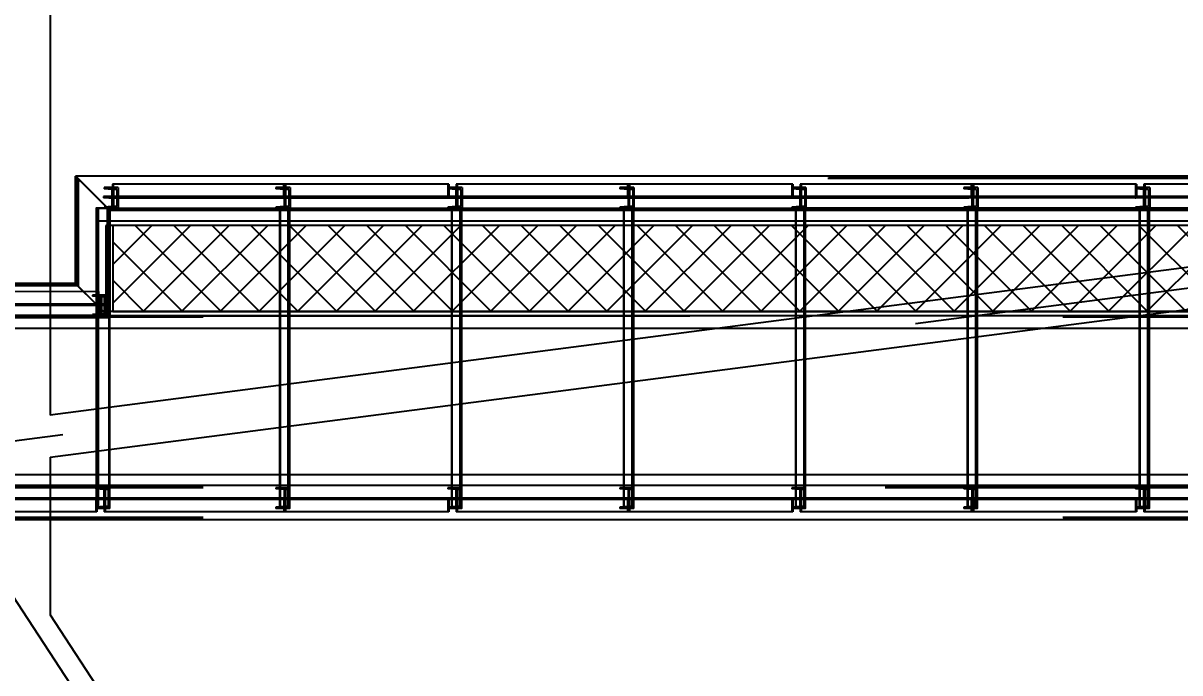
# Model space of a CAD drawing. Header units: millimetres. Extents: x 150209.93 to 150215.05, y 136675.65 to 136679.93.
# Drawn here: x 150211.4144 to 150211.5489, y 136679.0814 to 136679.157 of the extents above; entities that cross this region are included whole.
import ezdxf

# ---------------------------------------------------------------- set-up
doc = ezdxf.new("R2010")
doc.units = ezdxf.units.MM
doc.header["$LTSCALE"] = 0.25
for name, pattern in [('CENTER', [50.8, 31.75, -6.35, 6.35, -6.35]), ('HIDDEN', [9.525, 6.35, -3.175]), ('XKITLINE00', [0]), ('XKITLINE02', [4, 2, -2]), ('XKITLINE03', [6, 3, -1, 1, -1])]:
    doc.linetypes.add(name, pattern=pattern)
doc.styles.add('ROMANS', font='romans.shx')
doc.dimstyles.new('MD300', dxfattribs={"dimtxt": 2.5, "dimasz": 2.5, "dimexe": 1, "dimexo": 1, "dimgap": 0.5, "dimtad": 1, "dimdec": 1, "dimlfac": 50, "dimrnd": 0.5, "dimdsep": 46, "dimtxsty": 'ROMANS', "dimcen": 1, "dimclrd": 146, "dimclre": 146, "dimclrt": 30, "dimadec": 1, "dimazin": 2, "dimtfac": 1, "dimtdec": 1, "dimtmove": 0, "dimatfit": 1, "dimfxl": 1, "dimtolj": 1, "dimtzin": 0, "dimlwd": -1, "dimlwe": -1, "dimarcsym": 0})

# ---------------------------------------------------------------- blocks, each defined once
blk = doc.blocks.new('çatıı')
h = blk.add_hatch()
h.set_pattern_fill('ANSI37', color=1, scale=5, style=0)
h.set_pattern_definition([(135, (84235.982, -8893.855), (11.22532, 11.22532), []), (45, (84235.982, -8893.855), (11.22532, -11.22532), [])])
h.paths.add_polyline_path([(12482.48, 17512.77), (12482.48, 17462.77), (13378.28, 17462.77), (13378.28, 17512.77)])
at = {"color": 8, "linetype": 'XKITLINE00'}
for p, q in [((12446.2, 17654.86), (12446.2, 17402.46)), ((13431.51, 17530.52), (12446.08, 17402.45)), ((13421.5, 17504.65), (12446.2, 17377.89)), ((12446.2, 17378), (12446.2, 17286.25)), ((12446.15, 17286.32), (12885.11, 16616.64))]:
    blk.add_line(p, q, dxfattribs=at)
at = {"color": 7, "linetype": 'XKITLINE00'}
for p, q in [((13399.78, 17541.47), (12460.77, 17541.47)), ((12460.93, 17541.32), (12460.77, 17541.47)), ((12460.93, 17541.32), (12460.93, 17541.31)), ((12473.58, 17528.75), (12460.93, 17541.31)), ((12460.93, 17478.81), (12460.93, 17541.31)), ((12480.92, 17521.47), (12473.58, 17528.75)), ((13361.9, 17521.47), (12480.92, 17521.47)), ((12480.93, 17512.77), (12480.93, 17521.47)), ((12585.2, 17512.77), (12585.2, 17521.47)), ((12685.18, 17512.77), (12685.18, 17521.47)), ((12785.16, 17512.77), (12785.16, 17521.47)), ((12885.14, 17512.77), (12885.14, 17521.47)), ((12979.62, 17512.77), (12979.62, 17521.47)), ((12985.12, 17512.77), (12985.12, 17521.47)), ((13079.6, 17512.77), (13079.6, 17521.47)), ((13085.09, 17512.77), (13085.09, 17521.47)), ((12583.61, 17515.27), (12480.93, 17515.27)), ((12579.71, 17512.77), (12579.71, 17515.27)), ((12683.65, 17515.27), (12585.2, 17515.27)), ((12585.48, 17512.77), (12585.48, 17515.27)), ((12679.68, 17512.77), (12679.68, 17515.27)), ((12783.7, 17515.27), (12685.18, 17515.27)), ((12685.46, 17512.77), (12685.46, 17515.27)), ((12779.66, 17512.77), (12779.66, 17515.27)), ((12883.74, 17515.27), (12785.16, 17515.27)), ((12785.44, 17512.77), (12785.44, 17515.27)), ((12879.64, 17512.77), (12879.64, 17515.27)), ((12979.62, 17515.27), (12885.14, 17515.27)), ((12885.41, 17512.77), (12885.41, 17515.27)), ((13079.6, 17515.27), (12985.12, 17515.27)), ((12985.39, 17512.77), (12985.39, 17515.27)), ((13180.06, 17515.27), (13085.09, 17515.27)), ((13085.37, 17512.77), (13085.37, 17515.27)), ((13295, 17512.77), (12478.48, 17512.77)), ((12478.48, 17512.77), (12478.48, 17462.77)), ((12460.93, 17478.97), (12446.2, 17478.97)), ((12460.93, 17478.82), (12460.77, 17478.97)), ((12473.58, 17466.25), (12460.93, 17478.81)), ((12480.92, 17458.97), (12473.58, 17466.25)), ((12910.27, 17462.77), (12478.48, 17462.77)), ((12480.93, 17458.97), (12480.93, 17462.77)), ((12579.71, 17460.27), (12579.71, 17462.77)), ((12585.2, 17460.27), (12585.2, 17462.77)), ((12585.48, 17460.27), (12585.48, 17462.77)), ((12679.68, 17460.27), (12679.68, 17462.77)), ((12685.18, 17460.27), (12685.18, 17462.77)), ((12685.46, 17460.27), (12685.46, 17462.77)), ((12779.66, 17460.27), (12779.66, 17462.77)), ((12785.16, 17460.27), (12785.16, 17462.77)), ((12785.44, 17460.27), (12785.44, 17462.77)), ((12879.64, 17460.27), (12879.64, 17462.77)), ((12885.14, 17460.27), (12885.14, 17462.77)), ((12885.41, 17460.27), (12885.41, 17462.77)), ((13085.09, 17460.27), (13085.09, 17460.93)), ((13085.37, 17460.27), (13085.37, 17460.96)), ((13380.09, 17462.77), (13099.31, 17462.77)), ((12481.08, 17458.97), (12446.2, 17458.97)), ((12891.04, 17460.27), (12480.93, 17460.27)), ((12481.08, 17458.97), (12480.93, 17459.12)), ((13379.62, 17460.27), (13080.08, 17460.27)), ((12833.33, 17452.77), (12446.2, 17452.77)), ((12472.98, 17405.94), (12472.98, 17452.77)), ((12480.48, 17406.92), (12480.48, 17452.77)), ((12480.5, 17406.92), (12480.5, 17452.77)), ((12480.88, 17406.97), (12480.88, 17452.77)), ((12480.9, 17406.97), (12480.9, 17452.77)), ((12579.71, 17419.81), (12579.71, 17452.77)), ((12585.2, 17420.53), (12585.2, 17452.77)), ((12585.48, 17420.56), (12585.48, 17452.77)), ((12679.68, 17432.81), (12679.68, 17452.77)), ((12685.18, 17433.52), (12685.18, 17452.77)), ((12685.46, 17433.56), (12685.46, 17452.77)), ((12779.66, 17445.8), (12779.66, 17452.77)), ((12785.16, 17446.51), (12785.16, 17452.77)), ((12785.44, 17446.55), (12785.44, 17452.77)), ((12985.12, 17367.78), (12985.12, 17447.93)), ((12985.39, 17367.78), (12985.39, 17447.97)), ((13390.17, 17452.77), (13022.37, 17452.77)), ((13079.6, 17367.78), (13079.6, 17452.77)), ((13085.09, 17367.78), (13085.09, 17452.77)), ((13085.37, 17367.78), (13085.37, 17452.77)), ((12979.62, 17367.78), (12979.62, 17447.22)), ((12879.64, 17367.78), (12879.64, 17434.23)), ((12885.14, 17367.78), (12885.14, 17434.94)), ((12885.41, 17367.78), (12885.41, 17434.98)), ((12779.66, 17367.78), (12779.66, 17421.23)), ((12785.16, 17367.78), (12785.16, 17421.95)), ((12785.44, 17367.78), (12785.44, 17421.98)), ((12679.68, 17367.78), (12679.68, 17408.24)), ((12685.18, 17367.78), (12685.18, 17408.95)), ((12685.46, 17367.78), (12685.46, 17408.99)), ((12579.71, 17367.78), (12579.71, 17395.25)), ((12585.2, 17367.78), (12585.2, 17395.96)), ((12585.48, 17367.78), (12585.48, 17396)), ((12472.98, 17367.78), (12472.98, 17381.38)), ((12480.48, 17367.78), (12480.48, 17382.35)), ((12480.5, 17367.78), (12480.5, 17382.35)), ((12480.88, 17367.78), (12480.88, 17382.4)), ((12480.9, 17367.78), (12480.9, 17382.4)), ((13338.83, 17367.78), (12446.2, 17367.78)), ((13335.09, 17361.59), (12446.2, 17361.59)), ((13323.01, 17341.59), (12446.2, 17341.59))]:
    blk.add_line(p, q, dxfattribs=at)
at = {"color": 116, "linetype": 'XKITLINE02', "true_color": 0x136734}
for p, q in [((12461.79, 17540.62), (12460.93, 17541.47)), ((12461.78, 17540.63), (12460.93, 17541.47)), ((12460.93, 17541.31), (12460.93, 17541.47)), ((12473.58, 17528.75), (12460.93, 17541.32)), ((12461.78, 17540.63), (12462.31, 17539.96)), ((12461.78, 17540.63), (12461.78, 17478.12)), ((12461.79, 17540.62), (12462.18, 17540.09)), ((13398.92, 17540.62), (12461.79, 17540.62)), ((12479.55, 17522.85), (12462.18, 17540.09)), ((13398.24, 17540.09), (12462.18, 17540.09)), ((12479.54, 17522.86), (12462.31, 17539.96)), ((12462.31, 17539.96), (12462.31, 17477.46)), ((12485.65, 17534.77), (12477.43, 17534.77)), ((12477.43, 17534.77), (12477.43, 17534.09)), ((12480.15, 17534.77), (12480.15, 17534.09)), ((12582.46, 17536.75), (12482.28, 17536.75)), ((12482.28, 17536.75), (12482.28, 17529.55)), ((12482.84, 17536.75), (12482.84, 17528.75)), ((12482.93, 17534.77), (12482.93, 17522.77)), ((12485.65, 17534.77), (12485.65, 17522.77)), ((12585.63, 17534.77), (12577.41, 17534.77)), ((12577.41, 17534.77), (12577.41, 17534.09)), ((12580.13, 17534.77), (12580.13, 17534.09)), ((12581.89, 17536.75), (12581.89, 17529.55)), ((12582.46, 17536.75), (12582.46, 17528.75)), ((12677.95, 17536.75), (12582.46, 17536.75)), ((12582.46, 17536.75), (12582.46, 17528.75)), ((12582.91, 17534.77), (12582.91, 17522.77)), ((12583.05, 17536.75), (12583.05, 17529.55)), ((12585.63, 17534.77), (12585.63, 17522.77)), ((12677.36, 17536.75), (12677.36, 17528.75)), ((12685.6, 17534.77), (12677.39, 17534.77)), ((12677.39, 17534.77), (12677.39, 17534.09)), ((12677.95, 17536.75), (12677.95, 17529.55)), ((12680.1, 17534.77), (12680.1, 17534.09)), ((12782.41, 17536.75), (12682.23, 17536.75)), ((12682.23, 17536.75), (12682.23, 17529.55)), ((12682.8, 17536.75), (12682.8, 17528.75)), ((12682.89, 17534.77), (12682.89, 17522.77)), ((12685.6, 17534.77), (12685.6, 17522.77)), ((12785.58, 17534.77), (12777.36, 17534.77)), ((12777.36, 17534.77), (12777.36, 17534.09)), ((12780.08, 17534.77), (12780.08, 17534.09)), ((12781.84, 17536.75), (12781.84, 17529.55)), ((12782.41, 17536.75), (12782.41, 17528.75)), ((12877.9, 17536.75), (12782.42, 17536.75)), ((12782.42, 17536.75), (12782.42, 17528.75)), ((12782.86, 17534.77), (12782.86, 17522.77)), ((12783.01, 17536.75), (12783.01, 17529.55)), ((12785.58, 17534.77), (12785.58, 17522.77)), ((12877.31, 17536.75), (12877.31, 17528.75)), ((12885.56, 17534.77), (12877.34, 17534.77)), ((12877.34, 17534.77), (12877.34, 17534.09)), ((12877.9, 17536.75), (12877.9, 17529.55)), ((12880.06, 17534.77), (12880.06, 17534.09)), ((12982.37, 17536.75), (12882.19, 17536.75)), ((12882.19, 17536.75), (12882.19, 17529.55)), ((12882.76, 17536.75), (12882.76, 17528.75)), ((12882.84, 17534.77), (12882.84, 17522.77)), ((12885.56, 17534.77), (12885.56, 17522.77)), ((12985.54, 17534.77), (12977.32, 17534.77)), ((12977.32, 17534.77), (12977.32, 17534.09)), ((12980.04, 17534.77), (12980.04, 17534.09)), ((12981.8, 17529.55), (12981.8, 17536.75)), ((13077.86, 17536.75), (12982.37, 17536.75)), ((12982.37, 17536.75), (12982.37, 17528.75)), ((12982.37, 17536.75), (12982.37, 17528.75)), ((12982.82, 17534.77), (12982.82, 17522.77)), ((12982.96, 17536.75), (12982.96, 17529.55)), ((12985.54, 17534.77), (12985.54, 17522.77)), ((13077.27, 17536.75), (13077.27, 17528.75)), ((13085.52, 17534.77), (13077.3, 17534.77)), ((13077.3, 17534.77), (13077.3, 17534.09)), ((13077.86, 17536.75), (13077.86, 17529.55)), ((13080.02, 17534.77), (13080.02, 17534.09)), ((13182.32, 17536.75), (13082.14, 17536.75)), ((13082.14, 17536.75), (13082.14, 17529.55)), ((13082.71, 17536.75), (13082.71, 17528.75)), ((13082.8, 17534.77), (13082.8, 17522.77)), ((13085.52, 17534.77), (13085.52, 17522.77)), ((12480.93, 17521.47), (12473.58, 17528.75)), ((12581.89, 17529.55), (12477.17, 17529.55)), ((12483.14, 17529.55), (12477.17, 17529.55)), ((12477.17, 17529.55), (12477.17, 17528.75)), ((12582.46, 17528.75), (12477.17, 17528.75)), ((12482.23, 17533.71), (12477.43, 17534.09)), ((12480.15, 17534.09), (12477.43, 17534.09)), ((12484.95, 17533.71), (12480.15, 17534.09)), ((12482.23, 17523.84), (12482.23, 17533.71)), ((12484.95, 17533.71), (12482.23, 17533.71)), ((12484.95, 17533.71), (12484.95, 17523.84)), ((12576.78, 17529.55), (12576.78, 17528.75)), ((12582.21, 17533.71), (12577.41, 17534.09)), ((12580.13, 17534.09), (12577.41, 17534.09)), ((12584.93, 17533.71), (12580.13, 17534.09)), ((12582.21, 17533.71), (12582.21, 17523.84)), ((12584.93, 17533.71), (12582.21, 17533.71)), ((12683.29, 17528.75), (12582.46, 17528.75)), ((12585.11, 17528.75), (12582.46, 17528.75)), ((12683.29, 17529.55), (12583.05, 17529.55)), ((12584.93, 17533.71), (12584.93, 17523.84)), ((12588.39, 17529.55), (12588.39, 17528.75)), ((12781.84, 17529.55), (12677.12, 17529.55)), ((12677.12, 17529.55), (12677.12, 17528.75)), ((12782.41, 17528.75), (12677.12, 17528.75)), ((12682.19, 17533.71), (12677.39, 17534.09)), ((12680.1, 17534.09), (12677.39, 17534.09)), ((12684.9, 17533.71), (12680.1, 17534.09)), ((12682.19, 17523.84), (12682.19, 17533.71)), ((12684.9, 17533.71), (12682.19, 17533.71)), ((12683.29, 17529.55), (12683.29, 17528.75)), ((12684.9, 17533.71), (12684.9, 17523.84)), ((12776.73, 17529.55), (12776.73, 17528.75)), ((12782.16, 17533.71), (12777.36, 17534.09)), ((12780.08, 17534.09), (12777.36, 17534.09)), ((12784.88, 17533.71), (12780.08, 17534.09)), ((12782.16, 17533.71), (12782.16, 17523.84)), ((12784.88, 17533.71), (12782.16, 17533.71)), ((12883.24, 17528.75), (12782.42, 17528.75)), ((12785.07, 17528.75), (12782.42, 17528.75)), ((12883.24, 17529.55), (12783.01, 17529.55)), ((12784.88, 17533.71), (12784.88, 17523.84)), ((12788.35, 17529.55), (12788.35, 17528.75)), ((12981.8, 17529.55), (12877.08, 17529.55)), ((12877.08, 17529.55), (12877.08, 17528.75)), ((12982.37, 17528.75), (12877.08, 17528.75)), ((12882.14, 17533.71), (12877.34, 17534.09)), ((12880.06, 17534.09), (12877.34, 17534.09)), ((12884.86, 17533.71), (12880.06, 17534.09)), ((12882.14, 17523.84), (12882.14, 17533.71)), ((12884.86, 17533.71), (12882.14, 17533.71)), ((12883.24, 17529.55), (12883.24, 17528.75)), ((12884.86, 17533.71), (12884.86, 17523.84)), ((12976.69, 17529.55), (12976.69, 17528.75)), ((12982.12, 17533.71), (12977.32, 17534.09)), ((12980.04, 17534.09), (12977.32, 17534.09)), ((12984.84, 17533.71), (12980.04, 17534.09)), ((12982.12, 17533.71), (12982.12, 17523.84)), ((12984.84, 17533.71), (12982.12, 17533.71)), ((13083.2, 17528.75), (12982.37, 17528.75)), ((12985.02, 17528.75), (12982.37, 17528.75)), ((13083.2, 17529.55), (12982.96, 17529.55)), ((12984.84, 17533.71), (12984.84, 17523.84)), ((12988.3, 17529.55), (12988.3, 17528.75)), ((13082.71, 17529.55), (13077.03, 17529.55)), ((13077.03, 17529.55), (13077.03, 17528.75)), ((13182.32, 17528.75), (13077.03, 17528.75)), ((13082.1, 17533.71), (13077.3, 17534.09)), ((13080.02, 17534.09), (13077.3, 17534.09)), ((13181.76, 17529.55), (13077.86, 17529.55)), ((13084.82, 17533.71), (13080.02, 17534.09)), ((13082.1, 17523.84), (13082.1, 17533.71)), ((13084.82, 17533.71), (13082.1, 17533.71)), ((13083.2, 17529.55), (13083.2, 17528.75)), ((13084.82, 17533.71), (13084.82, 17523.84)), ((12472.98, 17522.77), (12472.98, 17515.27)), ((12473.4, 17522.77), (12472.98, 17522.77)), ((13392.2, 17522.77), (12472.98, 17522.77)), ((12480.9, 17522.77), (12472.98, 17522.77)), ((12472.98, 17452.77), (12472.98, 17522.77)), ((12473.01, 17521.92), (12473, 17515.27)), ((12473.37, 17521.92), (12473.01, 17521.92)), ((13392.17, 17521.92), (12473.01, 17521.92)), ((12473.37, 17521.92), (12473.38, 17515.27)), ((12473.4, 17522.77), (12473.4, 17515.27)), ((12473.4, 17348.27), (12473.4, 17522.77)), ((12473.86, 17348.27), (12473.86, 17522.77)), ((12474.22, 17348.27), (12474.22, 17522.77)), ((12482.23, 17523.84), (12477.43, 17523.45)), ((12477.43, 17523.45), (12477.43, 17522.77)), ((12480.15, 17523.45), (12477.43, 17523.45)), ((12485.65, 17522.77), (12477.43, 17522.77)), ((12480.08, 17522.47), (12479.54, 17522.86)), ((12479.54, 17460.36), (12479.54, 17522.86)), ((12480.22, 17522.32), (12479.55, 17522.85)), ((13380.88, 17522.85), (12479.55, 17522.85)), ((12480.93, 17521.63), (12480.08, 17522.47)), ((12480.08, 17459.97), (12480.08, 17522.47)), ((12484.95, 17523.84), (12480.15, 17523.45)), ((12480.15, 17523.45), (12480.15, 17522.77)), ((12481.08, 17521.47), (12480.22, 17522.32)), ((13380.48, 17522.32), (12480.22, 17522.32)), ((12480.48, 17452.77), (12480.48, 17522.77)), ((12480.5, 17452.77), (12480.5, 17522.77)), ((12480.88, 17452.77), (12480.88, 17522.77)), ((12480.9, 17452.77), (12480.9, 17522.77)), ((12480.93, 17458.97), (12480.93, 17521.63)), ((12484.95, 17523.84), (12482.23, 17523.84)), ((12582.21, 17523.84), (12577.41, 17523.45)), ((12577.41, 17523.45), (12577.41, 17522.77)), ((12580.13, 17523.45), (12577.41, 17523.45)), ((12585.63, 17522.77), (12577.41, 17522.77)), ((12579.71, 17515.27), (12579.71, 17522.77)), ((12585.48, 17522.77), (12579.71, 17522.77)), ((12579.72, 17348.27), (12579.72, 17522.77)), ((12579.97, 17348.27), (12579.97, 17522.77)), ((12579.98, 17348.27), (12579.98, 17522.77)), ((12584.93, 17523.84), (12580.13, 17523.45)), ((12580.13, 17523.45), (12580.13, 17522.77)), ((12584.93, 17523.84), (12582.21, 17523.84)), ((12584.53, 17348.27), (12584.53, 17522.77)), ((12584.76, 17348.27), (12584.76, 17522.77)), ((12585.2, 17521.47), (12585.2, 17522.77)), ((12585.48, 17515.27), (12585.48, 17522.77)), ((12682.19, 17523.84), (12677.39, 17523.45)), ((12677.39, 17523.45), (12677.39, 17522.77)), ((12680.1, 17523.45), (12677.39, 17523.45)), ((12685.6, 17522.77), (12677.39, 17522.77)), ((12679.68, 17515.27), (12679.68, 17522.77)), ((12685.46, 17522.77), (12679.68, 17522.77)), ((12679.7, 17348.27), (12679.7, 17522.77)), ((12679.94, 17348.27), (12679.94, 17522.77)), ((12679.96, 17348.27), (12679.96, 17522.77)), ((12684.9, 17523.84), (12680.1, 17523.45)), ((12680.1, 17523.45), (12680.1, 17522.77)), ((12684.9, 17523.84), (12682.19, 17523.84)), ((12684.51, 17348.27), (12684.51, 17522.77)), ((12684.73, 17348.27), (12684.73, 17522.77)), ((12685.18, 17521.47), (12685.18, 17522.77)), ((12685.46, 17515.27), (12685.46, 17522.77)), ((12782.16, 17523.84), (12777.36, 17523.45)), ((12777.36, 17523.45), (12777.36, 17522.77)), ((12780.08, 17523.45), (12777.36, 17523.45)), ((12785.58, 17522.77), (12777.36, 17522.77)), ((12779.66, 17515.27), (12779.66, 17522.77)), ((12785.44, 17522.77), (12779.66, 17522.77)), ((12779.68, 17348.27), (12779.68, 17522.77)), ((12779.92, 17348.27), (12779.92, 17522.77)), ((12779.94, 17348.27), (12779.94, 17522.77)), ((12784.88, 17523.84), (12780.08, 17523.45)), ((12780.08, 17523.45), (12780.08, 17522.77)), ((12784.88, 17523.84), (12782.16, 17523.84)), ((12784.49, 17348.27), (12784.49, 17522.77)), ((12784.71, 17348.27), (12784.71, 17522.77)), ((12785.16, 17521.47), (12785.16, 17522.77)), ((12785.44, 17515.27), (12785.44, 17522.77)), ((12882.14, 17523.84), (12877.34, 17523.45)), ((12877.34, 17523.45), (12877.34, 17522.77)), ((12880.06, 17523.45), (12877.34, 17523.45)), ((12885.56, 17522.77), (12877.34, 17522.77)), ((12879.64, 17515.27), (12879.64, 17522.77)), ((12885.41, 17522.77), (12879.64, 17522.77)), ((12879.66, 17348.27), (12879.66, 17522.77)), ((12879.9, 17348.27), (12879.9, 17522.77)), ((12879.92, 17348.27), (12879.92, 17522.77)), ((12884.86, 17523.84), (12880.06, 17523.45)), ((12880.06, 17523.45), (12880.06, 17522.77)), ((12884.86, 17523.84), (12882.14, 17523.84)), ((12884.46, 17348.27), (12884.46, 17522.77)), ((12884.69, 17348.27), (12884.69, 17522.77)), ((12885.14, 17521.47), (12885.14, 17522.77)), ((12885.41, 17515.27), (12885.41, 17522.77)), ((12982.12, 17523.84), (12977.32, 17523.45)), ((12977.32, 17523.45), (12977.32, 17522.77)), ((12980.04, 17523.45), (12977.32, 17523.45)), ((12985.54, 17522.77), (12977.32, 17522.77)), ((12979.62, 17521.47), (12979.62, 17522.77)), ((12985.39, 17522.77), (12979.62, 17522.77)), ((12979.63, 17348.27), (12979.63, 17522.77)), ((12979.88, 17348.27), (12979.88, 17522.77)), ((12979.89, 17348.27), (12979.89, 17522.77)), ((12984.84, 17523.84), (12980.04, 17523.45)), ((12980.04, 17523.45), (12980.04, 17522.77)), ((12984.84, 17523.84), (12982.12, 17523.84)), ((12984.44, 17348.27), (12984.44, 17522.77)), ((12984.67, 17348.27), (12984.67, 17522.77)), ((12985.12, 17521.47), (12985.12, 17522.77)), ((12985.39, 17515.27), (12985.39, 17522.77)), ((13082.1, 17523.84), (13077.3, 17523.45)), ((13077.3, 17523.45), (13077.3, 17522.77)), ((13080.02, 17523.45), (13077.3, 17523.45)), ((13085.52, 17522.77), (13077.3, 17522.77)), ((13079.6, 17521.47), (13079.6, 17522.77)), ((13085.37, 17522.77), (13079.6, 17522.77)), ((13079.61, 17348.27), (13079.61, 17522.77)), ((13079.86, 17348.27), (13079.86, 17522.77)), ((13079.87, 17348.27), (13079.87, 17522.77)), ((13084.82, 17523.84), (13080.02, 17523.45)), ((13080.02, 17523.45), (13080.02, 17522.77)), ((13084.82, 17523.84), (13082.1, 17523.84)), ((13084.42, 17348.27), (13084.42, 17522.77)), ((13084.65, 17348.27), (13084.65, 17522.77)), ((13085.09, 17521.47), (13085.09, 17522.77)), ((13085.37, 17515.27), (13085.37, 17522.77)), ((12473, 17515.27), (12472.98, 17515.27)), ((12480.93, 17515.27), (12472.98, 17515.27)), ((12473.4, 17515.27), (12473.38, 17515.27)), ((12585.2, 17515.27), (12583.61, 17515.27)), ((12685.18, 17515.27), (12683.65, 17515.27)), ((12785.16, 17515.27), (12783.7, 17515.27)), ((12885.14, 17515.27), (12883.74, 17515.27)), ((12985.12, 17515.27), (12979.62, 17515.27)), ((13085.09, 17515.27), (13079.6, 17515.27)), ((13382.28, 17512.77), (12480.93, 17512.77)), ((12480.93, 17462.77), (12480.93, 17512.77)), ((12482.48, 17512.77), (12482.48, 17462.77)), ((12579.71, 17462.77), (12579.71, 17512.77)), ((12585.2, 17462.77), (12585.2, 17512.77)), ((12585.48, 17462.77), (12585.48, 17512.77)), ((12679.68, 17462.77), (12679.68, 17512.77)), ((12685.18, 17462.77), (12685.18, 17512.77)), ((12685.46, 17462.77), (12685.46, 17512.77)), ((12779.66, 17462.77), (12779.66, 17512.77)), ((12785.16, 17462.77), (12785.16, 17512.77)), ((12785.44, 17462.77), (12785.44, 17512.77)), ((12879.64, 17462.77), (12879.64, 17512.77)), ((12885.14, 17462.77), (12885.14, 17512.77)), ((12885.41, 17462.77), (12885.41, 17512.77)), ((12979.62, 17447.22), (12979.62, 17512.77)), ((12985.12, 17447.93), (12985.12, 17512.77)), ((12985.39, 17447.97), (12985.39, 17512.77)), ((13079.6, 17452.77), (13079.6, 17512.77)), ((13085.09, 17460.93), (13085.09, 17512.77)), ((13085.37, 17460.96), (13085.37, 17512.77)), ((12460.77, 17478.97), (12317.35, 17478.97)), ((12462.18, 17477.59), (12317.36, 17477.59)), ((12461.79, 17478.12), (12317.43, 17478.12)), ((12473.57, 17474.27), (12382.5, 17474.25)), ((12460.93, 17478.97), (12460.93, 17478.97)), ((12460.93, 17478.97), (12460.93, 17478.97)), ((12461.79, 17478.12), (12460.93, 17478.97)), ((12461.78, 17478.12), (12460.93, 17478.97)), ((12473.58, 17466.25), (12460.93, 17478.82)), ((12461.78, 17478.12), (12462.31, 17477.46)), ((12461.79, 17478.12), (12462.18, 17477.59)), ((12479.55, 17460.35), (12462.18, 17477.59)), ((12479.54, 17460.36), (12462.31, 17477.46)), ((12474.17, 17474.27), (12473.57, 17474.27)), ((12473.57, 17474.27), (12473.57, 17466.27)), ((12474.17, 17474.27), (12474.18, 17467.07)), ((12478.48, 17472.27), (12470.68, 17472.27)), ((12470.68, 17472.27), (12470.68, 17471.59)), ((12475.48, 17471.21), (12470.68, 17471.59)), ((12472.98, 17471.59), (12470.68, 17471.59)), ((12472.98, 17472.27), (12472.98, 17471.59)), ((12477.78, 17471.21), (12472.98, 17471.59)), ((12475.48, 17461.34), (12475.48, 17471.21)), ((12477.78, 17471.21), (12475.48, 17471.21)), ((12476.18, 17460.27), (12476.18, 17472.27)), ((12477.78, 17461.34), (12477.78, 17471.21)), ((12478.48, 17460.27), (12478.48, 17472.27)), ((12473.57, 17466.27), (12382.5, 17466.25)), ((12473.57, 17467.07), (12383.11, 17467.05)), ((12478.48, 17467.07), (12388.54, 17467.06)), ((12478.48, 17466.27), (12388.54, 17466.26)), ((12475.48, 17461.34), (12470.68, 17460.95)), ((12470.68, 17460.95), (12470.68, 17460.27)), ((12472.98, 17460.95), (12470.68, 17460.95)), ((12477.78, 17461.34), (12472.98, 17460.95)), ((12472.98, 17460.95), (12472.98, 17460.27)), ((12479.61, 17467.07), (12473.57, 17467.07)), ((12479.61, 17466.27), (12473.57, 17466.27)), ((12480.93, 17458.97), (12473.58, 17466.25)), ((12477.78, 17461.34), (12475.48, 17461.34)), ((12479.61, 17467.07), (12479.61, 17466.27)), ((13099.31, 17462.77), (12480.93, 17462.77)), ((13099.31, 17462.77), (12910.27, 17462.77)), ((12446.2, 17458.97), (12317.35, 17458.97)), ((12479.55, 17460.35), (12317.36, 17460.35)), ((12480.22, 17459.82), (12317.43, 17459.82)), ((12480.93, 17460.27), (12317.67, 17460.27)), ((13534.97, 17459.42), (12317.7, 17459.42)), ((12478.48, 17460.27), (12470.68, 17460.27)), ((12480.08, 17459.97), (12479.54, 17460.36)), ((12480.22, 17459.82), (12479.55, 17460.35)), ((12480.93, 17459.13), (12480.08, 17459.97)), ((12480.93, 17459.12), (12480.22, 17459.82)), ((12579.71, 17452.77), (12579.71, 17460.27)), ((12585.2, 17452.77), (12585.2, 17460.27)), ((12585.48, 17452.77), (12585.48, 17460.27)), ((12679.68, 17452.77), (12679.68, 17460.27)), ((12685.18, 17452.77), (12685.18, 17460.27)), ((12685.46, 17452.77), (12685.46, 17460.27)), ((12779.66, 17452.77), (12779.66, 17460.27)), ((12785.16, 17452.77), (12785.16, 17460.27)), ((12785.44, 17452.77), (12785.44, 17460.27)), ((12879.64, 17434.23), (12879.64, 17460.27)), ((12885.14, 17434.94), (12885.14, 17460.27)), ((12885.41, 17434.98), (12885.41, 17460.27)), ((13080.08, 17460.27), (12891.04, 17460.27)), ((13085.09, 17452.77), (13085.09, 17460.27)), ((13085.37, 17452.77), (13085.37, 17460.27)), ((12446.2, 17452.77), (12317.67, 17452.77)), ((13471.62, 17452.77), (12318.07, 17452.77)), ((13022.37, 17452.77), (12833.33, 17452.77)), ((12779.66, 17421.23), (12779.66, 17445.8)), ((12785.16, 17421.95), (12785.16, 17446.51)), ((12785.44, 17421.98), (12785.44, 17446.55)), ((12679.68, 17408.24), (12679.68, 17432.81)), ((12685.18, 17408.95), (12685.18, 17433.52)), ((12685.46, 17408.99), (12685.46, 17433.56)), ((12585.2, 17395.96), (12585.2, 17420.53)), ((12585.48, 17396), (12585.48, 17420.56)), ((12579.71, 17395.25), (12579.71, 17419.81)), ((12480.88, 17382.4), (12480.88, 17406.97)), ((12480.9, 17382.4), (12480.9, 17406.97)), ((12472.98, 17381.38), (12472.98, 17405.94)), ((12480.48, 17382.35), (12480.48, 17406.92)), ((12480.5, 17382.35), (12480.5, 17406.92)), ((12446.2, 17367.78), (12317.67, 17367.78)), ((12472.98, 17348.27), (12472.98, 17367.78)), ((12480.48, 17348.27), (12480.48, 17367.78)), ((12480.5, 17348.27), (12480.5, 17367.78)), ((12480.88, 17348.27), (12480.88, 17367.78)), ((12480.9, 17348.27), (12480.9, 17367.78)), ((12579.71, 17348.27), (12579.71, 17367.78)), ((12585.2, 17348.27), (12585.2, 17367.78)), ((12585.48, 17348.27), (12585.48, 17367.78)), ((12679.68, 17348.27), (12679.68, 17367.78)), ((12685.18, 17348.27), (12685.18, 17367.78)), ((12685.46, 17348.27), (12685.46, 17367.78)), ((12779.66, 17348.27), (12779.66, 17367.78)), ((12785.16, 17348.27), (12785.16, 17367.78)), ((12785.44, 17348.27), (12785.44, 17367.78)), ((12879.64, 17348.27), (12879.64, 17367.78)), ((12885.14, 17348.27), (12885.14, 17367.78)), ((12885.41, 17348.27), (12885.41, 17367.78)), ((12979.62, 17348.27), (12979.62, 17367.78)), ((12985.12, 17348.27), (12985.12, 17367.78)), ((12985.39, 17348.27), (12985.39, 17367.78)), ((13079.6, 17348.27), (13079.6, 17367.78)), ((13085.09, 17348.27), (13085.09, 17367.78)), ((13085.37, 17348.27), (13085.37, 17367.78)), ((13535.07, 17361.59), (12317.35, 17361.59)), ((13534.93, 17360.21), (12317.36, 17360.21)), ((13535.07, 17360.74), (12317.43, 17360.74)), ((13535, 17360.28), (12317.67, 17360.28)), ((13534.97, 17361.13), (12317.7, 17361.13)), ((13431.69, 17361.13), (12318.06, 17361.13)), ((13431.69, 17360.28), (12318.09, 17360.28)), ((12480.48, 17360.27), (12472.68, 17360.27)), ((12472.68, 17360.27), (12472.68, 17359.59)), ((12474.98, 17360.27), (12474.98, 17359.59)), ((12478.18, 17360.27), (12478.18, 17348.27)), ((12480.48, 17360.27), (12480.48, 17348.27)), ((12585.2, 17360.27), (12577.41, 17360.27)), ((12577.41, 17360.27), (12577.41, 17359.59)), ((12579.71, 17360.27), (12579.71, 17359.59)), ((12582.91, 17360.27), (12582.91, 17348.27)), ((12585.2, 17360.27), (12585.2, 17348.27)), ((12685.18, 17360.27), (12677.39, 17360.27)), ((12677.39, 17360.27), (12677.39, 17359.59)), ((12679.68, 17360.27), (12679.68, 17359.59)), ((12682.89, 17360.27), (12682.89, 17348.27)), ((12685.18, 17360.27), (12685.18, 17348.27)), ((12785.16, 17360.27), (12777.36, 17360.27)), ((12777.36, 17360.27), (12777.36, 17359.59)), ((12779.66, 17360.27), (12779.66, 17359.59)), ((12782.86, 17360.27), (12782.86, 17348.27)), ((12785.16, 17360.27), (12785.16, 17348.27)), ((12885.14, 17360.27), (12877.34, 17360.27)), ((12877.34, 17360.27), (12877.34, 17359.59)), ((12879.64, 17360.27), (12879.64, 17359.59)), ((12882.84, 17360.27), (12882.84, 17348.27)), ((12885.14, 17360.27), (12885.14, 17348.27)), ((12985.12, 17360.27), (12977.32, 17360.27)), ((12977.32, 17360.27), (12977.32, 17359.59)), ((12979.62, 17360.27), (12979.62, 17359.59)), ((12982.82, 17360.27), (12982.82, 17348.27)), ((12985.12, 17360.27), (12985.12, 17348.27)), ((13085.09, 17360.27), (13077.3, 17360.27)), ((13077.3, 17360.27), (13077.3, 17359.59)), ((13079.6, 17360.27), (13079.6, 17359.59)), ((13082.8, 17360.27), (13082.8, 17348.27)), ((13085.09, 17360.27), (13085.09, 17348.27)), ((12478.71, 17354.29), (12382.5, 17354.29)), ((12478.71, 17353.49), (12383.11, 17353.49)), ((12582.46, 17354.29), (12472.55, 17354.29)), ((12472.55, 17354.29), (12472.55, 17353.49)), ((12581.9, 17353.49), (12472.55, 17353.49)), ((12472.65, 17354.29), (12472.65, 17346.29)), ((12477.48, 17359.21), (12472.68, 17359.59)), ((12474.98, 17359.59), (12472.68, 17359.59)), ((12473.26, 17353.49), (12473.26, 17346.29)), ((12479.78, 17359.21), (12474.98, 17359.59)), ((12477.48, 17349.34), (12477.48, 17359.21)), ((12479.78, 17359.21), (12477.48, 17359.21)), ((12477.54, 17353.49), (12477.54, 17346.29)), ((12478.1, 17354.29), (12478.1, 17346.29)), ((12478.71, 17354.29), (12478.71, 17353.49)), ((12479.78, 17359.21), (12479.78, 17349.34)), ((12576.91, 17354.29), (12576.91, 17353.49)), ((12582.21, 17359.21), (12577.41, 17359.59)), ((12579.71, 17359.59), (12577.41, 17359.59)), ((12584.5, 17359.21), (12579.71, 17359.59)), ((12581.9, 17353.49), (12581.9, 17346.29)), ((12582.21, 17359.21), (12582.21, 17349.34)), ((12584.5, 17359.21), (12582.21, 17359.21)), ((12582.46, 17354.29), (12582.46, 17346.29)), ((12683.29, 17354.29), (12582.46, 17354.29)), ((12582.46, 17354.29), (12582.46, 17346.29)), ((12683.29, 17353.49), (12583.05, 17353.49)), ((12583.05, 17353.49), (12583.05, 17346.29)), ((12584.5, 17359.21), (12584.5, 17349.34)), ((12588.39, 17354.29), (12588.39, 17353.49)), ((12782.41, 17354.29), (12677.12, 17354.29)), ((12677.12, 17354.29), (12677.12, 17353.49)), ((12781.84, 17353.49), (12677.12, 17353.49)), ((12677.36, 17354.29), (12677.36, 17346.29)), ((12682.19, 17359.21), (12677.39, 17359.59)), ((12679.68, 17359.59), (12677.39, 17359.59)), ((12677.95, 17353.49), (12677.95, 17346.29)), ((12684.48, 17359.21), (12679.68, 17359.59)), ((12682.19, 17349.34), (12682.19, 17359.21)), ((12684.48, 17359.21), (12682.19, 17359.21)), ((12682.23, 17353.49), (12682.23, 17346.29)), ((12682.8, 17354.29), (12682.8, 17346.29)), ((12683.29, 17354.29), (12683.29, 17353.49)), ((12684.48, 17359.21), (12684.48, 17349.34)), ((12776.73, 17354.29), (12776.73, 17353.49)), ((12782.16, 17359.21), (12777.36, 17359.59)), ((12779.66, 17359.59), (12777.36, 17359.59)), ((12784.46, 17359.21), (12779.66, 17359.59)), ((12781.84, 17353.49), (12781.84, 17346.29)), ((12782.16, 17359.21), (12782.16, 17349.34)), ((12784.46, 17359.21), (12782.16, 17359.21)), ((12782.41, 17354.29), (12782.41, 17346.29)), ((12883.24, 17354.29), (12782.42, 17354.29)), ((12782.42, 17354.29), (12782.42, 17346.29)), ((12883.24, 17353.49), (12783.01, 17353.49)), ((12783.01, 17353.49), (12783.01, 17346.29)), ((12784.46, 17359.21), (12784.46, 17349.34)), ((12788.35, 17354.29), (12788.35, 17353.49)), ((12982.37, 17354.29), (12877.08, 17354.29)), ((12877.08, 17354.29), (12877.08, 17353.49)), ((12981.8, 17353.49), (12877.08, 17353.49)), ((12877.31, 17354.29), (12877.31, 17346.29)), ((12882.14, 17359.21), (12877.34, 17359.59)), ((12879.64, 17359.59), (12877.34, 17359.59)), ((12877.9, 17353.49), (12877.9, 17346.29)), ((12884.44, 17359.21), (12879.64, 17359.59)), ((12882.14, 17349.34), (12882.14, 17359.21)), ((12884.44, 17359.21), (12882.14, 17359.21)), ((12882.19, 17353.49), (12882.19, 17346.29)), ((12882.76, 17354.29), (12882.76, 17346.29)), ((12883.24, 17354.29), (12883.24, 17353.49)), ((12884.44, 17359.21), (12884.44, 17349.34)), ((12976.69, 17354.29), (12976.69, 17353.49)), ((12982.12, 17359.21), (12977.32, 17359.59)), ((12979.62, 17359.59), (12977.32, 17359.59)), ((12984.42, 17359.21), (12979.62, 17359.59)), ((12981.8, 17346.29), (12981.8, 17353.49)), ((12982.12, 17359.21), (12982.12, 17349.34)), ((12984.42, 17359.21), (12982.12, 17359.21)), ((12982.37, 17354.29), (12982.37, 17346.29)), ((13083.2, 17354.29), (12982.37, 17354.29)), ((12982.37, 17354.29), (12982.37, 17346.29)), ((13083.2, 17353.49), (12982.96, 17353.49)), ((12982.96, 17353.49), (12982.96, 17346.29)), ((12984.42, 17359.21), (12984.42, 17349.34)), ((12988.3, 17354.29), (12988.3, 17353.49)), ((13182.32, 17354.29), (13077.03, 17354.29)), ((13077.03, 17354.29), (13077.03, 17353.49)), ((13181.76, 17353.49), (13077.03, 17353.49)), ((13077.27, 17354.29), (13077.27, 17346.29)), ((13082.1, 17359.21), (13077.3, 17359.59)), ((13079.6, 17359.59), (13077.3, 17359.59)), ((13077.86, 17353.49), (13077.86, 17346.29)), ((13084.39, 17359.21), (13079.6, 17359.59)), ((13082.1, 17349.34), (13082.1, 17359.21)), ((13084.39, 17359.21), (13082.1, 17359.21)), ((13082.14, 17353.49), (13082.14, 17346.29)), ((13082.71, 17354.29), (13082.71, 17346.29)), ((13083.2, 17354.29), (13083.2, 17353.49)), ((13084.39, 17359.21), (13084.39, 17349.34)), ((12477.48, 17349.34), (12472.68, 17348.95)), ((12472.68, 17348.95), (12472.68, 17348.27)), ((12474.98, 17348.95), (12472.68, 17348.95)), ((12480.48, 17348.27), (12472.68, 17348.27)), ((12480.9, 17348.27), (12472.98, 17348.27)), ((12479.78, 17349.34), (12474.98, 17348.95)), ((12474.98, 17348.95), (12474.98, 17348.27)), ((12479.78, 17349.34), (12477.48, 17349.34)), ((12582.21, 17349.34), (12577.41, 17348.95)), ((12577.41, 17348.95), (12577.41, 17348.27)), ((12579.71, 17348.95), (12577.41, 17348.95)), ((12585.2, 17348.27), (12577.41, 17348.27)), ((12584.5, 17349.34), (12579.71, 17348.95)), ((12579.71, 17348.95), (12579.71, 17348.27)), ((12585.48, 17348.27), (12579.71, 17348.27)), ((12584.5, 17349.34), (12582.21, 17349.34)), ((12682.19, 17349.34), (12677.39, 17348.95)), ((12677.39, 17348.95), (12677.39, 17348.27)), ((12679.68, 17348.95), (12677.39, 17348.95)), ((12685.18, 17348.27), (12677.39, 17348.27)), ((12684.48, 17349.34), (12679.68, 17348.95)), ((12679.68, 17348.95), (12679.68, 17348.27)), ((12685.46, 17348.27), (12679.68, 17348.27)), ((12684.48, 17349.34), (12682.19, 17349.34)), ((12782.16, 17349.34), (12777.36, 17348.95)), ((12777.36, 17348.95), (12777.36, 17348.27)), ((12779.66, 17348.95), (12777.36, 17348.95)), ((12785.16, 17348.27), (12777.36, 17348.27)), ((12784.46, 17349.34), (12779.66, 17348.95)), ((12779.66, 17348.95), (12779.66, 17348.27)), ((12785.44, 17348.27), (12779.66, 17348.27)), ((12784.46, 17349.34), (12782.16, 17349.34)), ((12882.14, 17349.34), (12877.34, 17348.95)), ((12877.34, 17348.95), (12877.34, 17348.27)), ((12879.64, 17348.95), (12877.34, 17348.95)), ((12885.14, 17348.27), (12877.34, 17348.27)), ((12884.44, 17349.34), (12879.64, 17348.95)), ((12879.64, 17348.95), (12879.64, 17348.27)), ((12885.41, 17348.27), (12879.64, 17348.27)), ((12884.44, 17349.34), (12882.14, 17349.34)), ((12982.12, 17349.34), (12977.32, 17348.95)), ((12977.32, 17348.95), (12977.32, 17348.27)), ((12979.62, 17348.95), (12977.32, 17348.95)), ((12985.12, 17348.27), (12977.32, 17348.27)), ((12984.42, 17349.34), (12979.62, 17348.95)), ((12979.62, 17348.95), (12979.62, 17348.27)), ((12985.39, 17348.27), (12979.62, 17348.27)), ((12984.42, 17349.34), (12982.12, 17349.34)), ((13082.1, 17349.34), (13077.3, 17348.95)), ((13077.3, 17348.95), (13077.3, 17348.27)), ((13079.6, 17348.95), (13077.3, 17348.95)), ((13085.09, 17348.27), (13077.3, 17348.27)), ((13084.39, 17349.34), (13079.6, 17348.95)), ((13079.6, 17348.95), (13079.6, 17348.27)), ((13085.37, 17348.27), (13079.6, 17348.27)), ((13084.39, 17349.34), (13082.1, 17349.34)), ((12446.2, 17341.59), (12317.35, 17341.59)), ((13534.93, 17342.97), (12317.36, 17342.97)), ((13535.07, 17342.44), (12317.43, 17342.44)), ((12473.26, 17346.29), (12382.5, 17346.29)), ((12582.46, 17346.29), (12477.54, 17346.29)), ((12677.95, 17346.29), (12582.46, 17346.29)), ((12782.41, 17346.29), (12682.23, 17346.29)), ((12877.9, 17346.29), (12782.42, 17346.29)), ((12982.37, 17346.29), (12882.19, 17346.29)), ((13077.86, 17346.29), (12982.37, 17346.29)), ((13182.32, 17346.29), (13082.14, 17346.29))]:
    blk.add_line(p, q, dxfattribs=at)
at = {"color": 1, "linetype": 'XKITLINE03'}
for p, q in [((12480.37, 17528.77), (13380.18, 17528.77)), ((12582.46, 17528.75), (12482.84, 17528.75)), ((12677.36, 17528.75), (12582.46, 17528.75)), ((12782.41, 17528.75), (12682.8, 17528.75)), ((12877.31, 17528.75), (12782.42, 17528.75)), ((12982.37, 17528.75), (12882.76, 17528.75)), ((13077.27, 17528.75), (12982.37, 17528.75)), ((13182.32, 17528.75), (13082.71, 17528.75)), ((12472.98, 17522.77), (13391.78, 17522.77)), ((12472.98, 17348.27), (12472.98, 17522.77)), ((12482.93, 17522.77), (12485.65, 17522.77)), ((12582.91, 17522.77), (12585.63, 17522.77)), ((12585.2, 17348.27), (12585.2, 17522.77)), ((12682.89, 17522.77), (12685.6, 17522.77)), ((12685.18, 17348.27), (12685.18, 17522.77)), ((12782.86, 17522.77), (12785.58, 17522.77)), ((12785.16, 17348.27), (12785.16, 17522.77)), ((12882.84, 17522.77), (12885.56, 17522.77)), ((12885.14, 17348.27), (12885.14, 17522.77)), ((12982.82, 17522.77), (12985.54, 17522.77)), ((12985.12, 17348.27), (12985.12, 17522.77)), ((13082.8, 17522.77), (13085.52, 17522.77)), ((13085.09, 17348.27), (13085.09, 17522.77)), ((12473.57, 17466.27), (12382.5, 17466.25)), ((12318.09, 17460.27), (13535, 17460.27)), ((12476.18, 17460.27), (12478.48, 17460.27)), ((13535, 17360.28), (12318.09, 17360.28)), ((12478.18, 17360.27), (12480.48, 17360.27)), ((12582.91, 17360.27), (12585.2, 17360.27)), ((12682.89, 17360.27), (12685.18, 17360.27)), ((12782.86, 17360.27), (12785.16, 17360.27)), ((12882.84, 17360.27), (12885.14, 17360.27)), ((12982.82, 17360.27), (12985.12, 17360.27)), ((13082.8, 17360.27), (13085.09, 17360.27)), ((12311.39, 17354.29), (13535, 17354.29)), ((12382.5, 17354.29), (12472.65, 17354.29)), ((12478.1, 17354.29), (12582.46, 17354.29)), ((12582.46, 17354.29), (12677.36, 17354.29)), ((12682.8, 17354.29), (12782.41, 17354.29)), ((12782.42, 17354.29), (12877.31, 17354.29)), ((12882.76, 17354.29), (12982.37, 17354.29)), ((12982.37, 17354.29), (13077.27, 17354.29)), ((13082.71, 17354.29), (13182.32, 17354.29))]:
    blk.add_line(p, q, dxfattribs=at)
at = {"color": 8, "linetype": 'CENTER'}
for p, q in [((13445, 17519.98), (12370, 17380.27)), ((12370, 17380.27), (13445, 15740.28))]:
    blk.add_line(p, q, dxfattribs=at)
at = {"color": 116, "linetype": 'HIDDEN', "true_color": 0x136734}
blk.add_line((13099.31, 17462.77), (12482.48, 17462.77), dxfattribs=at)
at = {"color": 1}
blk.add_lwpolyline([(13378.28, 17512.77), (12482.48, 17512.77), (12482.48, 17462.77), (13378.28, 17462.77)], close=True, dxfattribs=at)
at = {"color": 1, "linetype": 'XKITLINE00'}
for centre in [(12480.37, 17528.77), (12482.84, 17528.75), (12582.46, 17528.75), (12582.46, 17528.75), (12677.36, 17528.75), (12682.8, 17528.75), (12782.41, 17528.75), (12782.42, 17528.75), (12877.31, 17528.75), (12882.76, 17528.75), (12982.37, 17528.75), (12982.37, 17528.75), (13077.27, 17528.75), (13082.71, 17528.75), (12472.98, 17522.77), (12472.98, 17522.77), (12482.93, 17522.77), (12485.65, 17522.77), (12582.91, 17522.77), (12585.2, 17522.77), (12585.63, 17522.77), (12682.89, 17522.77), (12685.18, 17522.77), (12685.6, 17522.77), (12782.86, 17522.77), (12785.16, 17522.77), (12785.58, 17522.77), (12882.84, 17522.77), (12885.14, 17522.77), (12885.56, 17522.77), (12982.82, 17522.77), (12985.12, 17522.77), (12985.54, 17522.77), (13082.8, 17522.77), (13085.09, 17522.77), (13085.52, 17522.77), (12473.57, 17466.27), (12476.18, 17460.27), (12478.48, 17460.27), (12478.18, 17360.27), (12480.48, 17360.27), (12582.91, 17360.27), (12585.2, 17360.27), (12682.89, 17360.27), (12685.18, 17360.27), (12782.86, 17360.27), (12785.16, 17360.27), (12882.84, 17360.27), (12885.14, 17360.27), (12982.82, 17360.27), (12985.12, 17360.27), (13082.8, 17360.27), (13085.09, 17360.27), (12472.65, 17354.29), (12478.1, 17354.29), (12582.46, 17354.29), (12582.46, 17354.29), (12677.36, 17354.29), (12682.8, 17354.29), (12782.41, 17354.29), (12782.42, 17354.29), (12877.31, 17354.29), (12882.76, 17354.29), (12982.37, 17354.29), (12982.37, 17354.29), (13077.27, 17354.29), (13082.71, 17354.29), (12472.98, 17348.27), (12585.2, 17348.27), (12685.18, 17348.27), (12785.16, 17348.27), (12885.14, 17348.27), (12985.12, 17348.27), (13085.09, 17348.27)]:
    blk.add_circle(centre, 0.05, dxfattribs=at)
blk = doc.blocks.new('*D17')
at = {"color": 146, "transparency": 16777216}
blk.add_line((150211.44752, 136679.20978), (150211.58456, 136679.20978), dxfattribs=at)
for points in [[(150211.44752, 136679.21478), (150211.44752, 136679.20478), (150211.41752, 136679.20978)], [(150211.58456, 136679.21478), (150211.58456, 136679.20478), (150211.61456, 136679.20978)]]:
    blk.add_solid(points, dxfattribs=at)
at = {"layer": 'DEFPOINTS', "color": 0, "transparency": 16777216}
for p in [(150211.61456, 136679.20978), (150211.41752, 136679.13538), (150211.61456, 136679.13538)]:
    blk.add_point(p, dxfattribs=at)
at = {"color": 30, "transparency": 16777216, "insert": (150211.51604, 136679.23478), "char_height": 0.03, "attachment_point": 5, "style": 'ROMANS'}
blk.add_mtext('\\A1;10', dxfattribs=at)

msp = doc.modelspace()

# ---------------------------------------------------------------- block references
at = {"xscale": 0.0002000170049888334, "yscale": 0.0002000170049888334, "zscale": 0.0002000170049888334}
msp.add_blockref('çatıı', (150208.92807, 136675.63059), dxfattribs=at)

# ---------------------------------------------------------------- dimensions: what is measured, and where the dimension line sits
dim = msp.add_aligned_dim(p1=(150211.41752, 136679.13538), p2=(150211.61456, 136679.13538), distance=0.07441, dimstyle='MD300', override={"dimtxt": 0.03, "dimasz": 0.03, "dimgap": 0.01, "dimse1": 1, "dimse2": 1})
dim.commit()
dim.dimension.update_dxf_attribs({"geometry": '*D17', "text_midpoint": (150211.51604, 136679.23478)})

doc.saveas('drawing.dxf')
